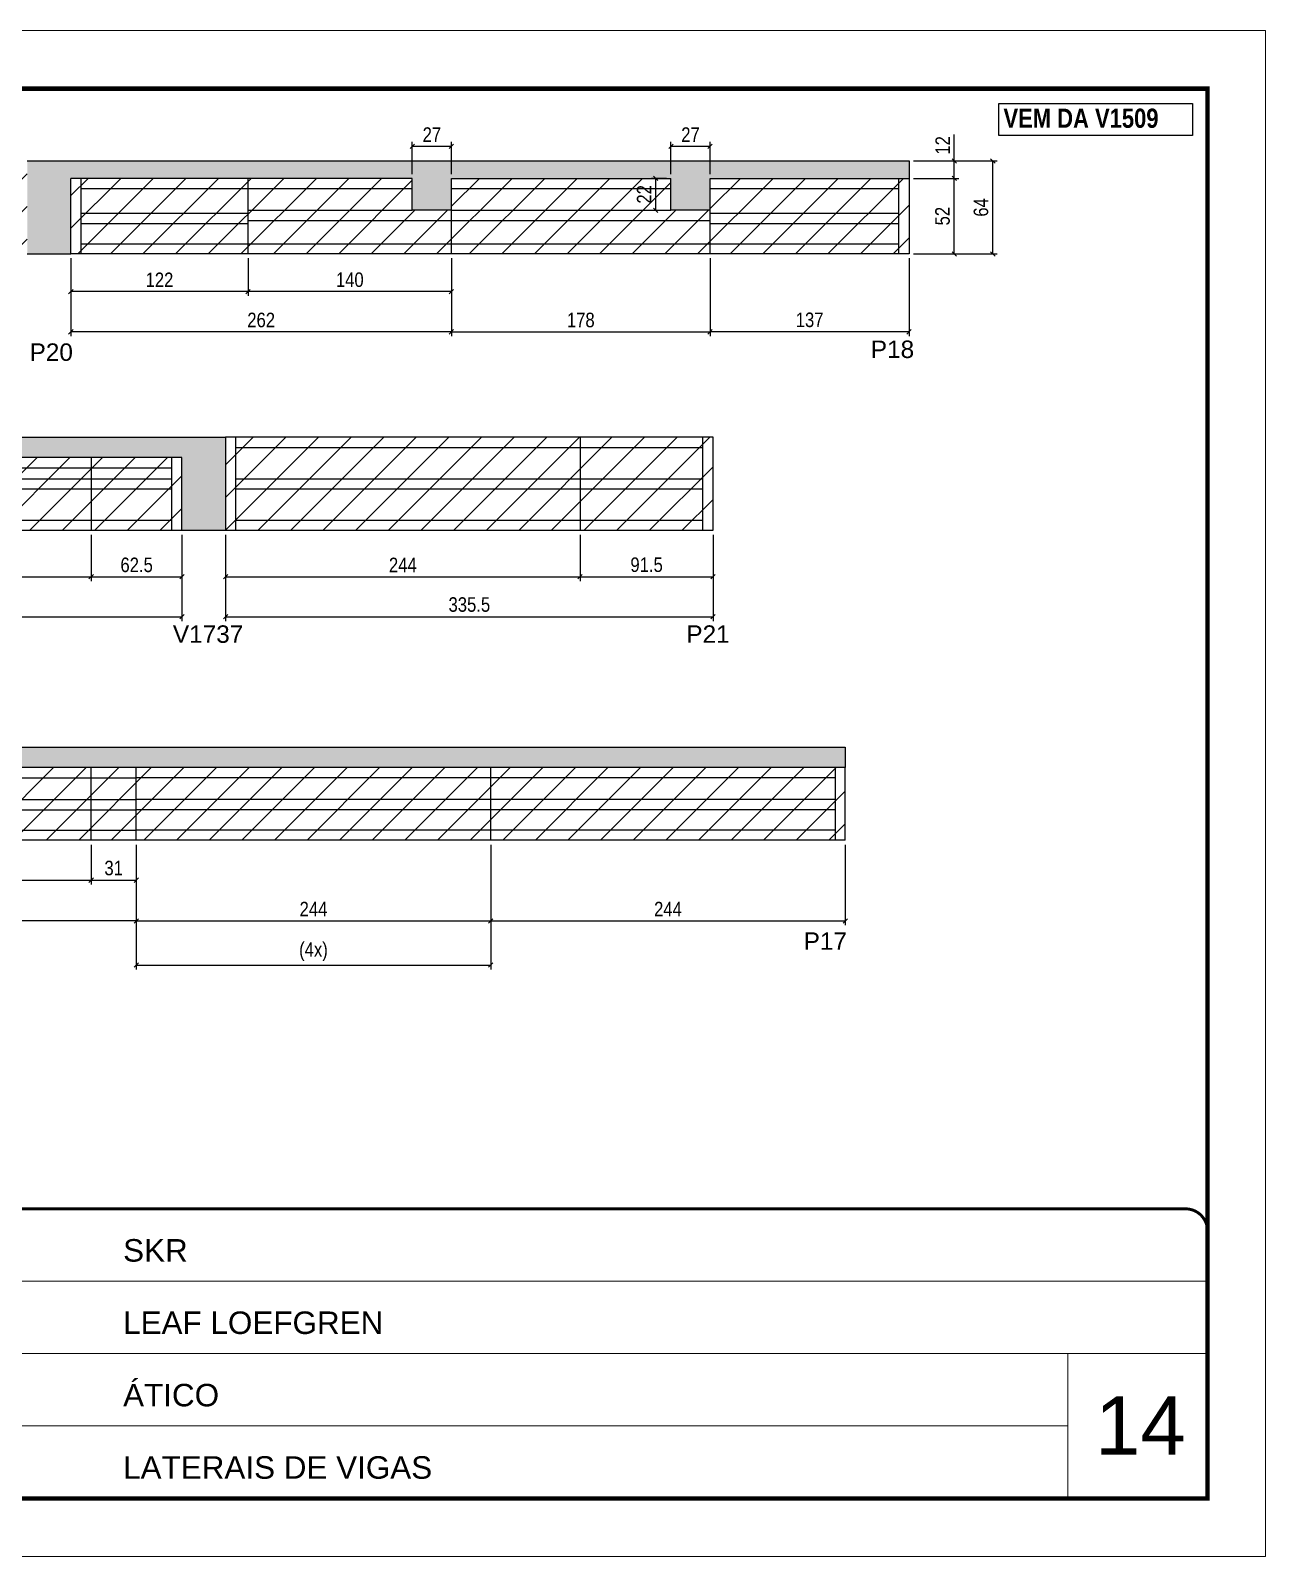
# Model space of a CAD drawing. Extents: x 3309 to 10008, y -2522 to 14608.
# Drawn here: x 5543 to 6393, y 10112 to 11162 of the extents above; entities that cross this region are included whole.
import ezdxf

# ---------------------------------------------------------------- set-up
doc = ezdxf.new("R2010")
doc.units = 0
doc.linetypes.add('CONTINUO', pattern=[0])
doc.linetypes.add('DASHED', pattern=[0.75, 0.5, -0.25])
for name, color, linetype in [('5', 5, 'Continuous'), ('COTA', 241, 'Continuous'), ('NOMENCLATURA', 7, 'Continuous'), ('Painéis', 200, 'Continuous'), ('SARR_2.2x7', 40, 'Continuous')]:
    doc.layers.add(name, color=color, linetype=linetype)
for name, color, linetype, lineweight in [('CARIMBO', 255, 'Continuous', 9), ('Folhas', 255, 'Continuous', 9), ('Hachura', 251, 'Continuous', 9), ('SARRAFO DE PRESSAO', 251, 'DASHED', 9)]:
    doc.layers.add(name, color=color, linetype=linetype, lineweight=lineweight)
doc.styles.add('ARIAL', font='arial.ttf')
doc.styles.add('COTA TECNICA', font='techl___.ttf', dxfattribs={"height": 10})
doc.styles.get("Standard").update_dxf_attribs({"font": 'arial.ttf'})
doc.styles.add('TECNICA', font='techb___.ttf', dxfattribs={"height": 10})
doc.dimstyles.new('PAINEL', dxfattribs={"dimtxt": 10, "dimasz": 3, "dimexe": 3, "dimexo": 3, "dimgap": 3, "dimtad": 1, "dimdec": 1, "dimzin": 12, "dimdsep": 46, "dimtxsty": 'COTA TECNICA', "dimblk1": 'OBLIQUE', "dimblk2": 'OBLIQUE', "dimsah": 1, "dimcen": 0.9, "dimclrd": 4, "dimclre": 4, "dimclrt": 240, "dimadec": 1, "dimazin": 3, "dimtfac": 1, "dimtdec": 1, "dimtmove": 0, "dimatfit": 3, "dimfxl": 1, "dimtolj": 1, "dimtzin": 12, "dimarcsym": 0})

# ---------------------------------------------------------------- blocks, each defined once
blk = doc.blocks.new('9999999999')
at = {"color": 30, "linetype": 'CONTINUO'}
for p, q in [((98564.6, 34379.6), (99584, 34379.6)), ((98564.6, 34329.8), (99488, 34329.8)), ((99584, 34329.8), (99488, 34329.8)), ((99488, 34329.8), (99488, 34230.2)), ((98564.6, 34280), (99488, 34280))]:
    blk.add_line(p, q, dxfattribs=at)
at = {"color": 30, "linetype": 'CONTINUO', "const_width": 2}
blk.add_lwpolyline([(99584, 34230.2), (99584, 34414.4, 0.414214), (99569, 34429.4), (98229, 34429.4, 0.414214), (98214, 34414.4), (98214, 34245.2, 0.414214), (98229, 34230.2), (99584, 34230.2)], format="xyb", dxfattribs=at)
at = {"layer": 'Folhas'}
blk.add_lwpolyline([(98139, 34190.2), (99624, 34190.2), (99624, 35240.2), (98139, 35240.2)], close=True, dxfattribs=at)
at = {"layer": 'Folhas', "color": 30, "const_width": 3}
blk.add_lwpolyline([(98214, 34230.2), (99584, 34230.2), (99584, 35200.2), (98214, 35200.2)], close=True, dxfattribs=at)
at = {"color": 7, "linetype": 'Continuous', "ltscale": 5, "style": 'ARIAL'}
for s, height, p in [('SKR', 15.48, (98837.7, 34393.1)), ('LEAF LOEFGREN', 15.483, (98837.7, 34343.3)), ('ÁTICO', 15.48, (98837.7, 34293.5)), ('LATERAIS DE VIGAS', 15.483, (98837.7, 34243.7))]:
    blk.add_text(s, height=height, dxfattribs=at).set_placement(p)
blk = doc.blocks.new('_Oblique')
at = {"color": 0, "linetype": 'ByBlock', "lineweight": -2}
blk.add_line((-0.5, -0.5), (0.5, 0.5), dxfattribs=at)
blk = doc.blocks.new('*D2773')
at = {"layer": 'COTA', "color": 4, "linetype": 'ByBlock', "lineweight": -2, "transparency": 16777216}
for p, q in [((5692.6, 11005.4), (5692.6, 10979.5)), ((5832.6, 11005.4), (5832.6, 10979.5)), ((5832.6, 10982.5), (5692.6, 10982.5))]:
    blk.add_line(p, q, dxfattribs=at)
at = {"layer": 'Defpoints', "color": 0, "linetype": 'ByBlock', "transparency": 16777216}
for p in [(5692.6, 11008.4), (5832.6, 11008.4), (5692.6, 10982.5)]:
    blk.add_point(p, dxfattribs=at)
at = {"layer": 'COTA', "color": 4, "linetype": 'ByBlock', "lineweight": -2, "transparency": 16777216, "xscale": 3, "yscale": 3, "zscale": 3, "rotation": 180}
blk.add_blockref('_Oblique', (5692.6, 10982.5), dxfattribs=at)
at = {"layer": 'COTA', "color": 4, "linetype": 'ByBlock', "lineweight": -2, "transparency": 16777216, "xscale": 3, "yscale": 3, "zscale": 3}
blk.add_blockref('_Oblique', (5832.6, 10982.5), dxfattribs=at)
at = {"layer": 'COTA', "color": 240, "linetype": 'ByBlock', "transparency": 16777216, "insert": (5762.6, 10990.6), "char_height": 10, "attachment_point": 5, "style": 'COTA TECNICA'}
blk.add_mtext('\\A1;140', dxfattribs=at)
blk = doc.blocks.new('*D2774')
at = {"layer": 'COTA', "color": 4, "linetype": 'ByBlock', "lineweight": -2, "transparency": 16777216}
for p, q in [((5570.6, 11005.4), (5570.6, 10979.5)), ((5692.6, 11005.4), (5692.6, 10979.5)), ((5692.6, 10982.5), (5570.6, 10982.5))]:
    blk.add_line(p, q, dxfattribs=at)
at = {"layer": 'Defpoints', "color": 0, "linetype": 'ByBlock', "transparency": 16777216}
for p in [(5570.6, 11008.4), (5692.6, 11008.4), (5570.6, 10982.5)]:
    blk.add_point(p, dxfattribs=at)
at = {"layer": 'COTA', "color": 4, "linetype": 'ByBlock', "lineweight": -2, "transparency": 16777216, "xscale": 3, "yscale": 3, "zscale": 3, "rotation": 180}
blk.add_blockref('_Oblique', (5570.6, 10982.5), dxfattribs=at)
at = {"layer": 'COTA', "color": 4, "linetype": 'ByBlock', "lineweight": -2, "transparency": 16777216, "xscale": 3, "yscale": 3, "zscale": 3}
blk.add_blockref('_Oblique', (5692.6, 10982.5), dxfattribs=at)
at = {"layer": 'COTA', "color": 240, "linetype": 'ByBlock', "transparency": 16777216, "insert": (5631.6, 10990.6), "char_height": 10, "attachment_point": 5, "style": 'COTA TECNICA'}
blk.add_mtext('\\A1;122', dxfattribs=at)
blk = doc.blocks.new('*D2794')
at = {"layer": 'COTA', "color": 4, "linetype": 'ByBlock', "lineweight": -2, "transparency": 16777216}
for p, q in [((5570.6, 11005.4), (5570.6, 10951.8)), ((5832.6, 11005.4), (5832.6, 10951.8)), ((5832.6, 10954.8), (5570.6, 10954.8))]:
    blk.add_line(p, q, dxfattribs=at)
at = {"layer": 'Defpoints', "color": 0, "linetype": 'ByBlock', "transparency": 16777216}
for p in [(5570.6, 11008.4), (5832.6, 11008.4), (5570.6, 10954.8)]:
    blk.add_point(p, dxfattribs=at)
at = {"layer": 'COTA', "color": 4, "linetype": 'ByBlock', "lineweight": -2, "transparency": 16777216, "xscale": 3, "yscale": 3, "zscale": 3, "rotation": 180}
blk.add_blockref('_Oblique', (5570.6, 10954.8), dxfattribs=at)
at = {"layer": 'COTA', "color": 4, "linetype": 'ByBlock', "lineweight": -2, "transparency": 16777216, "xscale": 3, "yscale": 3, "zscale": 3}
blk.add_blockref('_Oblique', (5832.6, 10954.8), dxfattribs=at)
at = {"layer": 'COTA', "color": 240, "linetype": 'ByBlock', "transparency": 16777216, "insert": (5701.6, 10962.9), "char_height": 10, "attachment_point": 5, "style": 'COTA TECNICA'}
blk.add_mtext('\\A1;262', dxfattribs=at)
blk = doc.blocks.new('*D2795')
at = {"layer": 'COTA', "color": 4, "lineweight": -2, "transparency": 16777216}
for p, q in [((5832.6, 11005.4), (5832.6, 10951.8)), ((6010.6, 11005.4), (6010.6, 10951.8)), ((5832.6, 10954.8), (6010.6, 10954.8))]:
    blk.add_line(p, q, dxfattribs=at)
at = {"layer": 'Defpoints', "color": 0, "transparency": 16777216}
for p in [(5832.6, 11008.4), (6010.6, 11008.4), (6010.6, 10954.8)]:
    blk.add_point(p, dxfattribs=at)
at = {"layer": 'COTA', "color": 4, "lineweight": -2, "transparency": 16777216, "xscale": 3, "yscale": 3, "zscale": 3, "rotation": 180}
blk.add_blockref('_Oblique', (5832.6, 10954.8), dxfattribs=at)
at = {"layer": 'COTA', "color": 4, "lineweight": -2, "transparency": 16777216, "xscale": 3, "yscale": 3, "zscale": 3}
blk.add_blockref('_Oblique', (6010.6, 10954.8), dxfattribs=at)
at = {"layer": 'COTA', "color": 240, "transparency": 16777216, "insert": (5921.6, 10962.9), "char_height": 10, "attachment_point": 5, "style": 'COTA TECNICA'}
blk.add_mtext('\\A1;178', dxfattribs=at)
blk = doc.blocks.new('*D2796')
at = {"layer": 'COTA', "color": 4, "lineweight": -2, "transparency": 16777216}
for p, q in [((5805.6, 11063.4), (5805.6, 11085.5)), ((5805.6, 11082.5), (5832.6, 11082.5)), ((5832.6, 11063.4), (5832.6, 11085.5))]:
    blk.add_line(p, q, dxfattribs=at)
at = {"layer": 'Defpoints', "color": 0, "transparency": 16777216}
for p in [(5832.6, 11082.5), (5805.6, 11060.4), (5832.6, 11060.4)]:
    blk.add_point(p, dxfattribs=at)
at = {"layer": 'COTA', "color": 4, "lineweight": -2, "transparency": 16777216, "xscale": 3, "yscale": 3, "zscale": 3, "rotation": 180}
blk.add_blockref('_Oblique', (5805.6, 11082.5), dxfattribs=at)
at = {"layer": 'COTA', "color": 4, "lineweight": -2, "transparency": 16777216, "xscale": 3, "yscale": 3, "zscale": 3}
blk.add_blockref('_Oblique', (5832.6, 11082.5), dxfattribs=at)
at = {"layer": 'COTA', "color": 240, "transparency": 16777216, "insert": (5819.1, 11090.5), "char_height": 10, "attachment_point": 5, "style": 'COTA TECNICA'}
blk.add_mtext('\\A1;27', dxfattribs=at)
blk = doc.blocks.new('*D2797')
at = {"layer": 'COTA', "color": 4, "lineweight": -2, "transparency": 16777216}
for p, q in [((5983.6, 11063.4), (5983.6, 11085.5)), ((5983.6, 11082.5), (6010.6, 11082.5)), ((6010.6, 11063.4), (6010.6, 11085.5))]:
    blk.add_line(p, q, dxfattribs=at)
at = {"layer": 'Defpoints', "color": 0, "transparency": 16777216}
for p in [(6010.6, 11082.5), (5983.6, 11060.4), (6010.6, 11060.4)]:
    blk.add_point(p, dxfattribs=at)
at = {"layer": 'COTA', "color": 4, "lineweight": -2, "transparency": 16777216, "xscale": 3, "yscale": 3, "zscale": 3, "rotation": 180}
blk.add_blockref('_Oblique', (5983.6, 11082.5), dxfattribs=at)
at = {"layer": 'COTA', "color": 4, "lineweight": -2, "transparency": 16777216, "xscale": 3, "yscale": 3, "zscale": 3}
blk.add_blockref('_Oblique', (6010.6, 11082.5), dxfattribs=at)
at = {"layer": 'COTA', "color": 240, "transparency": 16777216, "insert": (5997.1, 11090.5), "char_height": 10, "attachment_point": 5, "style": 'COTA TECNICA'}
blk.add_mtext('\\A1;27', dxfattribs=at)
blk = doc.blocks.new('*D2775')
at = {"layer": 'COTA', "color": 4, "lineweight": -2, "transparency": 16777216}
for p, q in [((6150.6, 11060.4), (6181.7, 11060.4)), ((6178.7, 11008.4), (6178.7, 11060.4)), ((6150.6, 11008.4), (6181.7, 11008.4))]:
    blk.add_line(p, q, dxfattribs=at)
at = {"layer": 'Defpoints', "color": 0, "transparency": 16777216}
for p in [(6147.6, 11060.4), (6178.7, 11060.4), (6147.6, 11008.4)]:
    blk.add_point(p, dxfattribs=at)
at = {"layer": 'COTA', "color": 4, "lineweight": -2, "transparency": 16777216, "xscale": 3, "yscale": 3, "zscale": 3}
for p, rotation in [((6178.7, 11060.4), 90), ((6178.7, 11008.4), 270)]:
    blk.add_blockref('_Oblique', p, dxfattribs=dict(at, rotation=rotation))
at = {"layer": 'COTA', "color": 240, "transparency": 16777216, "insert": (6170.6, 11034.4), "char_height": 10, "attachment_point": 5, "rotation": 90, "style": 'COTA TECNICA'}
blk.add_mtext('\\A1;52', dxfattribs=at)
blk = doc.blocks.new('*D2776')
at = {"layer": 'COTA', "color": 4, "lineweight": -2, "transparency": 16777216}
for p, q in [((6178.7, 11072.4), (6178.7, 11090.7)), ((6150.6, 11072.4), (6181.7, 11072.4)), ((6178.7, 11060.4), (6178.7, 11072.4)), ((6150.6, 11060.4), (6181.7, 11060.4))]:
    blk.add_line(p, q, dxfattribs=at)
at = {"layer": 'Defpoints', "color": 0, "transparency": 16777216}
for p in [(6147.6, 11072.4), (6178.7, 11072.4), (6147.6, 11060.4)]:
    blk.add_point(p, dxfattribs=at)
at = {"layer": 'COTA', "color": 4, "lineweight": -2, "transparency": 16777216, "xscale": 3, "yscale": 3, "zscale": 3}
for p, rotation in [((6178.7, 11072.4), 90), ((6178.7, 11060.4), 270)]:
    blk.add_blockref('_Oblique', p, dxfattribs=dict(at, rotation=rotation))
at = {"layer": 'COTA', "color": 240, "transparency": 16777216, "insert": (6170.7, 11083.1), "char_height": 10, "attachment_point": 5, "rotation": 90, "style": 'COTA TECNICA'}
blk.add_mtext('\\A1;12', dxfattribs=at)
blk = doc.blocks.new('*D2777')
at = {"layer": 'COTA', "color": 4, "lineweight": -2, "transparency": 16777216}
for p, q in [((6150.6, 11072.4), (6208.2, 11072.4)), ((6205.2, 11008.4), (6205.2, 11072.4)), ((6150.6, 11008.4), (6208.2, 11008.4))]:
    blk.add_line(p, q, dxfattribs=at)
at = {"layer": 'Defpoints', "color": 0, "transparency": 16777216}
for p in [(6147.6, 11072.4), (6205.2, 11072.4), (6147.6, 11008.4)]:
    blk.add_point(p, dxfattribs=at)
at = {"layer": 'COTA', "color": 4, "lineweight": -2, "transparency": 16777216, "xscale": 3, "yscale": 3, "zscale": 3}
for p, rotation in [((6205.2, 11072.4), 90), ((6205.2, 11008.4), 270)]:
    blk.add_blockref('_Oblique', p, dxfattribs=dict(at, rotation=rotation))
at = {"layer": 'COTA', "color": 240, "transparency": 16777216, "insert": (6197.1, 11040.4), "char_height": 10, "attachment_point": 5, "rotation": 90, "style": 'COTA TECNICA'}
blk.add_mtext('\\A1;64', dxfattribs=at)
blk = doc.blocks.new('*D2778')
at = {"layer": 'COTA', "color": 4, "lineweight": -2, "transparency": 16777216}
for p, q in [((6010.6, 11005.4), (6010.6, 10951.8)), ((6147.6, 11005.4), (6147.6, 10951.8)), ((6147.6, 10954.8), (6010.6, 10954.8))]:
    blk.add_line(p, q, dxfattribs=at)
at = {"layer": 'Defpoints', "color": 0, "transparency": 16777216}
for p in [(6010.6, 11008.4), (6147.6, 11008.4), (6010.6, 10954.8)]:
    blk.add_point(p, dxfattribs=at)
at = {"layer": 'COTA', "color": 4, "lineweight": -2, "transparency": 16777216, "xscale": 3, "yscale": 3, "zscale": 3, "rotation": 180}
blk.add_blockref('_Oblique', (6010.6, 10954.8), dxfattribs=at)
at = {"layer": 'COTA', "color": 4, "lineweight": -2, "transparency": 16777216, "xscale": 3, "yscale": 3, "zscale": 3}
blk.add_blockref('_Oblique', (6147.6, 10954.8), dxfattribs=at)
at = {"layer": 'COTA', "color": 240, "transparency": 16777216, "insert": (6079.1, 10963), "char_height": 10, "attachment_point": 5, "style": 'COTA TECNICA'}
blk.add_mtext('\\A1;137', dxfattribs=at)
blk = doc.blocks.new('*D2779')
at = {"layer": 'COTA', "color": 4, "lineweight": -2, "transparency": 16777216}
for p, q in [((5980.6, 11060.4), (5970.2, 11060.4)), ((5973.2, 11038.4), (5973.2, 11060.4)), ((5980.6, 11038.4), (5970.2, 11038.4))]:
    blk.add_line(p, q, dxfattribs=at)
at = {"layer": 'Defpoints', "color": 0, "transparency": 16777216}
for p in [(5973.2, 11060.4), (5983.6, 11060.4), (5983.6, 11038.4)]:
    blk.add_point(p, dxfattribs=at)
at = {"layer": 'COTA', "color": 4, "lineweight": -2, "transparency": 16777216, "xscale": 3, "yscale": 3, "zscale": 3}
for p, rotation in [((5973.2, 11060.4), 90), ((5973.2, 11038.4), 270)]:
    blk.add_blockref('_Oblique', p, dxfattribs=dict(at, rotation=rotation))
at = {"layer": 'COTA', "color": 240, "transparency": 16777216, "insert": (5965.2, 11049.4), "char_height": 10, "attachment_point": 5, "rotation": 90, "style": 'COTA TECNICA'}
blk.add_mtext('\\A1;22', dxfattribs=at)
blk = doc.blocks.new('*D2780')
at = {"layer": 'COTA', "color": 4, "lineweight": -2, "transparency": 16777216}
for p, q in [((5340.6, 10815.2), (5340.6, 10755.8)), ((5647.1, 10815.2), (5647.1, 10755.8)), ((5340.6, 10758.8), (5647.1, 10758.8))]:
    blk.add_line(p, q, dxfattribs=at)
at = {"layer": 'Defpoints', "color": 0, "transparency": 16777216}
for p in [(5340.6, 10818.2), (5647.1, 10818.2), (5647.1, 10758.8)]:
    blk.add_point(p, dxfattribs=at)
at = {"layer": 'COTA', "color": 4, "lineweight": -2, "transparency": 16777216, "xscale": 3, "yscale": 3, "zscale": 3, "rotation": 180}
blk.add_blockref('_Oblique', (5340.6, 10758.8), dxfattribs=at)
at = {"layer": 'COTA', "color": 4, "lineweight": -2, "transparency": 16777216, "xscale": 3, "yscale": 3, "zscale": 3}
blk.add_blockref('_Oblique', (5647.1, 10758.8), dxfattribs=at)
at = {"layer": 'COTA', "color": 240, "transparency": 16777216, "insert": (5493.9, 10767.1), "char_height": 10, "attachment_point": 5, "style": 'COTA TECNICA'}
blk.add_mtext('\\A1;306.5', dxfattribs=at)
blk = doc.blocks.new('*D2781')
at = {"layer": 'COTA', "color": 4, "lineweight": -2, "transparency": 16777216}
for p, q in [((5340.6, 10815.2), (5340.6, 10783.3)), ((5584.6, 10815.2), (5584.6, 10783.3)), ((5340.6, 10786.3), (5584.6, 10786.3))]:
    blk.add_line(p, q, dxfattribs=at)
at = {"layer": 'Defpoints', "color": 0, "transparency": 16777216}
for p in [(5340.6, 10818.2), (5584.6, 10818.2), (5584.6, 10786.3)]:
    blk.add_point(p, dxfattribs=at)
at = {"layer": 'COTA', "color": 4, "lineweight": -2, "transparency": 16777216, "xscale": 3, "yscale": 3, "zscale": 3, "rotation": 180}
blk.add_blockref('_Oblique', (5340.6, 10786.3), dxfattribs=at)
at = {"layer": 'COTA', "color": 4, "lineweight": -2, "transparency": 16777216, "xscale": 3, "yscale": 3, "zscale": 3}
blk.add_blockref('_Oblique', (5584.6, 10786.3), dxfattribs=at)
at = {"layer": 'COTA', "color": 240, "transparency": 16777216, "insert": (5462.6, 10794.4), "char_height": 10, "attachment_point": 5, "style": 'COTA TECNICA'}
blk.add_mtext('\\A1;244', dxfattribs=at)
blk = doc.blocks.new('*D2782')
at = {"layer": 'COTA', "color": 4, "lineweight": -2, "transparency": 16777216}
for p, q in [((5584.6, 10815.2), (5584.6, 10783.3)), ((5647.1, 10815.2), (5647.1, 10783.3)), ((5584.6, 10786.3), (5647.1, 10786.3))]:
    blk.add_line(p, q, dxfattribs=at)
at = {"layer": 'Defpoints', "color": 0, "transparency": 16777216}
for p in [(5584.6, 10818.2), (5647.1, 10818.2), (5647.1, 10786.3)]:
    blk.add_point(p, dxfattribs=at)
at = {"layer": 'COTA', "color": 4, "lineweight": -2, "transparency": 16777216, "xscale": 3, "yscale": 3, "zscale": 3, "rotation": 180}
blk.add_blockref('_Oblique', (5584.6, 10786.3), dxfattribs=at)
at = {"layer": 'COTA', "color": 4, "lineweight": -2, "transparency": 16777216, "xscale": 3, "yscale": 3, "zscale": 3}
blk.add_blockref('_Oblique', (5647.1, 10786.3), dxfattribs=at)
at = {"layer": 'COTA', "color": 240, "transparency": 16777216, "insert": (5615.9, 10794.4), "char_height": 10, "attachment_point": 5, "style": 'COTA TECNICA'}
blk.add_mtext('\\A1;62.5', dxfattribs=at)
blk = doc.blocks.new('*D2784')
at = {"layer": 'COTA', "color": 4, "lineweight": -2, "transparency": 16777216}
for p, q in [((5677.1, 10815.2), (5677.1, 10755.8)), ((6012.6, 10815.2), (6012.6, 10755.8)), ((5677.1, 10758.8), (6012.6, 10758.8))]:
    blk.add_line(p, q, dxfattribs=at)
at = {"layer": 'Defpoints', "color": 0, "transparency": 16777216}
for p in [(5677.1, 10818.2), (6012.6, 10818.2), (6012.6, 10758.8)]:
    blk.add_point(p, dxfattribs=at)
at = {"layer": 'COTA', "color": 4, "lineweight": -2, "transparency": 16777216, "xscale": 3, "yscale": 3, "zscale": 3, "rotation": 180}
blk.add_blockref('_Oblique', (5677.1, 10758.8), dxfattribs=at)
at = {"layer": 'COTA', "color": 4, "lineweight": -2, "transparency": 16777216, "xscale": 3, "yscale": 3, "zscale": 3}
blk.add_blockref('_Oblique', (6012.6, 10758.8), dxfattribs=at)
at = {"layer": 'COTA', "color": 240, "transparency": 16777216, "insert": (5844.9, 10767.1), "char_height": 10, "attachment_point": 5, "style": 'COTA TECNICA'}
blk.add_mtext('\\A1;335.5', dxfattribs=at)
blk = doc.blocks.new('*D2785')
at = {"layer": 'COTA', "color": 4, "lineweight": -2, "transparency": 16777216}
for p, q in [((5677.1, 10815.2), (5677.1, 10783.3)), ((5921.1, 10815.2), (5921.1, 10783.3)), ((5677.1, 10786.3), (5921.1, 10786.3))]:
    blk.add_line(p, q, dxfattribs=at)
at = {"layer": 'Defpoints', "color": 0, "transparency": 16777216}
for p in [(5677.1, 10818.2), (5921.1, 10818.2), (5921.1, 10786.3)]:
    blk.add_point(p, dxfattribs=at)
at = {"layer": 'COTA', "color": 4, "lineweight": -2, "transparency": 16777216, "xscale": 3, "yscale": 3, "zscale": 3, "rotation": 180}
blk.add_blockref('_Oblique', (5677.1, 10786.3), dxfattribs=at)
at = {"layer": 'COTA', "color": 4, "lineweight": -2, "transparency": 16777216, "xscale": 3, "yscale": 3, "zscale": 3}
blk.add_blockref('_Oblique', (5921.1, 10786.3), dxfattribs=at)
at = {"layer": 'COTA', "color": 240, "transparency": 16777216, "insert": (5799.1, 10794.4), "char_height": 10, "attachment_point": 5, "style": 'COTA TECNICA'}
blk.add_mtext('\\A1;244', dxfattribs=at)
blk = doc.blocks.new('*D2786')
at = {"layer": 'COTA', "color": 4, "lineweight": -2, "transparency": 16777216}
for p, q in [((5921.1, 10815.2), (5921.1, 10783.3)), ((6012.6, 10815.2), (6012.6, 10783.3)), ((5921.1, 10786.3), (6012.6, 10786.3))]:
    blk.add_line(p, q, dxfattribs=at)
at = {"layer": 'Defpoints', "color": 0, "transparency": 16777216}
for p in [(5921.1, 10818.2), (6012.6, 10818.2), (6012.6, 10786.3)]:
    blk.add_point(p, dxfattribs=at)
at = {"layer": 'COTA', "color": 4, "lineweight": -2, "transparency": 16777216, "xscale": 3, "yscale": 3, "zscale": 3, "rotation": 180}
blk.add_blockref('_Oblique', (5921.1, 10786.3), dxfattribs=at)
at = {"layer": 'COTA', "color": 4, "lineweight": -2, "transparency": 16777216, "xscale": 3, "yscale": 3, "zscale": 3}
blk.add_blockref('_Oblique', (6012.6, 10786.3), dxfattribs=at)
at = {"layer": 'COTA', "color": 240, "transparency": 16777216, "insert": (5966.9, 10794.5), "char_height": 10, "attachment_point": 5, "style": 'COTA TECNICA'}
blk.add_mtext('\\A1;91.5', dxfattribs=at)
blk = doc.blocks.new('*D2765')
at = {"layer": 'COTA', "color": 4, "linetype": 'ByBlock', "lineweight": -2, "transparency": 16777216}
for p, q in [((5340.6, 10601.9), (5340.6, 10546.5)), ((5615.6, 10601.9), (5615.6, 10546.5)), ((5615.6, 10549.5), (5340.6, 10549.5))]:
    blk.add_line(p, q, dxfattribs=at)
at = {"layer": 'Defpoints', "color": 0, "linetype": 'ByBlock', "transparency": 16777216}
for p in [(5340.6, 10604.9), (5615.6, 10604.9), (5340.6, 10549.5)]:
    blk.add_point(p, dxfattribs=at)
at = {"layer": 'COTA', "color": 4, "linetype": 'ByBlock', "lineweight": -2, "transparency": 16777216, "xscale": 3, "yscale": 3, "zscale": 3, "rotation": 180}
blk.add_blockref('_Oblique', (5340.6, 10549.5), dxfattribs=at)
at = {"layer": 'COTA', "color": 4, "linetype": 'ByBlock', "lineweight": -2, "transparency": 16777216, "xscale": 3, "yscale": 3, "zscale": 3}
blk.add_blockref('_Oblique', (5615.6, 10549.5), dxfattribs=at)
at = {"layer": 'COTA', "color": 240, "linetype": 'ByBlock', "transparency": 16777216, "insert": (5478.1, 10557.6), "char_height": 10, "attachment_point": 5, "style": 'COTA TECNICA'}
blk.add_mtext('\\A1;275', dxfattribs=at)
blk = doc.blocks.new('*D2766')
at = {"layer": 'COTA', "color": 4, "lineweight": -2, "transparency": 16777216}
for p, q in [((5615.6, 10601.9), (5615.6, 10546.5)), ((5859.6, 10601.9), (5859.6, 10546.5)), ((5615.6, 10549.5), (5859.6, 10549.5))]:
    blk.add_line(p, q, dxfattribs=at)
at = {"layer": 'Defpoints', "color": 0, "transparency": 16777216}
for p in [(5615.6, 10604.9, 0), (5859.6, 10604.9, 0), (5859.6, 10549.5)]:
    blk.add_point(p, dxfattribs=at)
at = {"layer": 'COTA', "color": 4, "lineweight": -2, "transparency": 16777216, "xscale": 3, "yscale": 3, "zscale": 3, "rotation": 180}
blk.add_blockref('_Oblique', (5615.6, 10549.5), dxfattribs=at)
at = {"layer": 'COTA', "color": 4, "lineweight": -2, "transparency": 16777216, "xscale": 3, "yscale": 3, "zscale": 3}
blk.add_blockref('_Oblique', (5859.6, 10549.5), dxfattribs=at)
at = {"layer": 'COTA', "color": 240, "transparency": 16777216, "insert": (5737.6, 10557.6), "char_height": 10, "attachment_point": 5, "style": 'COTA TECNICA'}
blk.add_mtext('\\A1;244', dxfattribs=at)
blk = doc.blocks.new('*D2767')
at = {"layer": 'COTA', "color": 4, "lineweight": -2, "transparency": 16777216}
for p, q in [((5859.6, 10601.9), (5859.6, 10546.5)), ((6103.6, 10601.9), (6103.6, 10546.5)), ((5859.6, 10549.5), (6103.6, 10549.5))]:
    blk.add_line(p, q, dxfattribs=at)
at = {"layer": 'Defpoints', "color": 0, "transparency": 16777216}
for p in [(5859.6, 10604.9, 0), (6103.6, 10604.9, 0), (6103.6, 10549.5)]:
    blk.add_point(p, dxfattribs=at)
at = {"layer": 'COTA', "color": 4, "lineweight": -2, "transparency": 16777216, "xscale": 3, "yscale": 3, "zscale": 3, "rotation": 180}
blk.add_blockref('_Oblique', (5859.6, 10549.5), dxfattribs=at)
at = {"layer": 'COTA', "color": 4, "lineweight": -2, "transparency": 16777216, "xscale": 3, "yscale": 3, "zscale": 3}
blk.add_blockref('_Oblique', (6103.6, 10549.5), dxfattribs=at)
at = {"layer": 'COTA', "color": 240, "transparency": 16777216, "insert": (5981.6, 10557.6), "char_height": 10, "attachment_point": 5, "style": 'COTA TECNICA'}
blk.add_mtext('\\A1;244', dxfattribs=at)
blk = doc.blocks.new('*D2798')
at = {"layer": 'COTA', "color": 4, "lineweight": -2, "transparency": 16777216}
for p, q in [((5615.6, 10601.9), (5615.6, 10516.1)), ((5859.6, 10601.9), (5859.6, 10516.1)), ((5615.6, 10519.1), (5859.6, 10519.1))]:
    blk.add_line(p, q, dxfattribs=at)
at = {"layer": 'Defpoints', "color": 0, "transparency": 16777216}
for p in [(5615.6, 10604.9), (5859.6, 10604.9), (5859.6, 10519.1)]:
    blk.add_point(p, dxfattribs=at)
at = {"layer": 'COTA', "color": 4, "lineweight": -2, "transparency": 16777216, "xscale": 3, "yscale": 3, "zscale": 3, "rotation": 180}
blk.add_blockref('_Oblique', (5615.6, 10519.1), dxfattribs=at)
at = {"layer": 'COTA', "color": 4, "lineweight": -2, "transparency": 16777216, "xscale": 3, "yscale": 3, "zscale": 3}
blk.add_blockref('_Oblique', (5859.6, 10519.1), dxfattribs=at)
at = {"layer": 'COTA', "color": 240, "transparency": 16777216, "insert": (5737.6, 10528.3), "char_height": 10, "attachment_point": 5, "style": 'COTA TECNICA'}
blk.add_mtext('\\A1;(4x)', dxfattribs=at)
blk = doc.blocks.new('*D2799')
at = {"layer": 'COTA', "color": 4, "lineweight": -2, "transparency": 16777216}
for p, q in [((5340.6, 10601.9), (5340.6, 10574.5)), ((5584.6, 10601.9), (5584.6, 10574.5)), ((5340.6, 10577.5), (5584.6, 10577.5))]:
    blk.add_line(p, q, dxfattribs=at)
at = {"layer": 'Defpoints', "color": 0, "transparency": 16777216}
for p in [(5340.6, 10604.9, 0), (5584.6, 10604.9, 0), (5584.6, 10577.5)]:
    blk.add_point(p, dxfattribs=at)
at = {"layer": 'COTA', "color": 4, "lineweight": -2, "transparency": 16777216, "xscale": 3, "yscale": 3, "zscale": 3, "rotation": 180}
blk.add_blockref('_Oblique', (5340.6, 10577.5), dxfattribs=at)
at = {"layer": 'COTA', "color": 4, "lineweight": -2, "transparency": 16777216, "xscale": 3, "yscale": 3, "zscale": 3}
blk.add_blockref('_Oblique', (5584.6, 10577.5), dxfattribs=at)
at = {"layer": 'COTA', "color": 240, "transparency": 16777216, "insert": (5462.6, 10585.6), "char_height": 10, "attachment_point": 5, "style": 'COTA TECNICA'}
blk.add_mtext('\\A1;244', dxfattribs=at)
blk = doc.blocks.new('*D2800')
at = {"layer": 'COTA', "color": 4, "lineweight": -2, "transparency": 16777216}
for p, q in [((5584.6, 10601.9), (5584.6, 10574.5)), ((5615.6, 10601.9), (5615.6, 10574.5)), ((5584.6, 10577.5), (5615.6, 10577.5))]:
    blk.add_line(p, q, dxfattribs=at)
at = {"layer": 'Defpoints', "color": 0, "transparency": 16777216}
for p in [(5584.6, 10604.9, 0), (5615.6, 10604.9, 0), (5615.6, 10577.5)]:
    blk.add_point(p, dxfattribs=at)
at = {"layer": 'COTA', "color": 4, "lineweight": -2, "transparency": 16777216, "xscale": 3, "yscale": 3, "zscale": 3, "rotation": 180}
blk.add_blockref('_Oblique', (5584.6, 10577.5), dxfattribs=at)
at = {"layer": 'COTA', "color": 4, "lineweight": -2, "transparency": 16777216, "xscale": 3, "yscale": 3, "zscale": 3}
blk.add_blockref('_Oblique', (5615.6, 10577.5), dxfattribs=at)
at = {"layer": 'COTA', "color": 240, "transparency": 16777216, "insert": (5600.1, 10585.8), "char_height": 10, "attachment_point": 5, "style": 'COTA TECNICA'}
blk.add_mtext('\\A1;31', dxfattribs=at)

msp = doc.modelspace()

# ---------------------------------------------------------------- hatches: boundary and pattern name
at = {"layer": 'COTA'}
h = msp.add_hatch(dxfattribs=at)
h.set_pattern_fill('AR-CONC', color=256, scale=0.03)
h.set_pattern_definition([(50, (-1634.8156, 213.56), (5.46554, -0.4781726), [0.5715, -6.2865]), (355, (-1634.8156, 213.56), (-1.0573026, 5.7317054), [0.4572, -5.0292175]), (100.451445, (-1634.36, 213.52), (4.4082374, 5.2535326), [0.4857003, -5.3427073]), (46.1842, (-1634.8156, 215.084), (8.1323712, -1.26127), [0.85725, -9.42975]), (96.63556, (-1634.138, 214.979), (7.122124, 7.4227837), [0.7285507, -8.014068]), (351.18415, (-1634.816, 215.084), (7.122124, 7.422784), [0.685799, -7.543792]), (21, (-1634.0536, 214.703), (4.5484317, -3.067956), [0.5715, -6.2865]), (326, (-1634.0536, 214.703), (1.8540609, 5.525639), [0.4572, -5.0292]), (71.451445, (-1633.6746, 214.447), (6.4024926, 2.457683), [0.4857003, -5.3426981]), (37.5, (-1634.8156, 213.5598), (0.0926581, 2.53665117), [0, -4.96824, 0, -5.1054, 0, -5.04825]), (7.5, (-1634.8156, 213.5598), (2.0045899, 3.00541724), [0, -2.91084, 0, -4.85394, 0, -1.92405]), (327.5, (-1636.5149, 213.5598), (4.06771786, -0.17186232), [0, -1.905, 0, -5.9436, 0, -7.8867]), (317.5, (-1637.277, 213.5598), (4.4438754, 0.7627947), [0, -2.4765, 0, -3.94716, 0, -5.6007])])
h.paths.add_polyline_path([(5805.61, 11038.41), (5832.61, 11038.41), (5832.61, 11060.41), (5983.61, 11060.41), (5983.61, 11038.41), (6010.61, 11038.41), (6010.61, 11060.41), (6147.61, 11060.41), (6147.61, 11072.41), (5540.61, 11072.41), (5540.61, 11008.41), (5570.61, 11008.41), (5570.61, 11060.41), (5805.61, 11060.41)])
h = msp.add_hatch(dxfattribs=at)
h.set_pattern_fill('AR-CONC', color=256, scale=0.03)
h.paths.add_polyline_path([(5677.11, 10882.22), (5340.61, 10882.22), (5340.61, 10868.22), (5647.11, 10868.22), (5647.11, 10818.22), (5677.11, 10818.22)])
h = msp.add_hatch(dxfattribs=at)
h.set_pattern_fill('AR-CONC', color=256, scale=0.03)
h.set_pattern_definition([(50, (-1633.9945, -1124.7642), (5.46554, -0.4781726), [0.5715, -6.2865]), (355, (-1633.9945, -1124.764), (-1.0573026, 5.7317054), [0.4572, -5.0292175]), (100.451445, (-1633.539, -1124.804), (4.4082374, 5.2535326), [0.4857003, -5.3427073]), (46.1842, (-1633.9945, -1123.24), (8.1323712, -1.2612698), [0.85725, -9.42975]), (96.63556, (-1633.317, -1123.345), (7.122124, 7.4227837), [0.7285507, -8.014068]), (351.18415, (-1633.9945, -1123.24), (7.122124, 7.4227837), [0.685799, -7.543792]), (21, (-1633.2325, -1123.6212), (4.5484317, -3.067956), [0.5715, -6.2865]), (326, (-1633.2325, -1123.621), (1.8540609, 5.525639), [0.4572, -5.0292]), (71.451445, (-1632.8535, -1123.877), (6.4024926, 2.457683), [0.4857003, -5.3426981]), (37.5, (-1633.9945, -1124.7642), (0.0926581, 2.53665117), [0, -4.96824, 0, -5.1054, 0, -5.04825]), (7.5, (-1633.9945, -1124.7642), (2.0045899, 3.00541724), [0, -2.91084, 0, -4.85394, 0, -1.92405]), (327.5, (-1635.6938, -1124.7642), (4.06771786, -0.17186232), [0, -1.905, 0, -5.9436, 0, -7.8867]), (317.5, (-1636.4558, -1124.7642), (4.4438754, 0.7627947), [0, -2.4765, 0, -3.94716, 0, -5.6007])])
h.paths.add_polyline_path([(6103.61, 10654.95), (6103.61, 10668.95), (5340.61, 10668.95), (5340.61, 10654.95)])
at = {"layer": 'Hachura', "linetype": 'ByBlock'}
h = msp.add_hatch(dxfattribs=at)
h.set_pattern_fill('ANSI31', color=256, scale=5)
h.paths.add_polyline_path([(5418.61, 11008.41), (5418.61, 11072.41), (5340.61, 11072.41), (5340.61, 11008.41)])
h.paths.add_polyline_path([(5418.61, 11072.41), (5418.61, 11008.41), (5540.61, 11008.41), (5540.61, 11072.41)])
h.paths.add_polyline_path([(5692.61, 11008.41), (5692.61, 11060.41), (5570.61, 11060.41), (5570.61, 11008.41)])
h.paths.add_polyline_path([(5832.61, 11008.41), (5832.61, 11038.41), (5805.61, 11038.41), (5805.61, 11060.41), (5692.61, 11060.41), (5692.61, 11008.41)])
h.paths.add_polyline_path([(6010.61, 11008.41), (6010.61, 11038.41), (5983.61, 11038.41), (5983.61, 11060.41), (5832.61, 11060.41), (5832.61, 11008.41)])
h.paths.add_polyline_path([(6147.61, 11008.41), (6147.61, 11060.41), (6010.61, 11060.41), (6010.61, 11008.41)])
h.paths.add_polyline_path([(5921.11, 10818.22), (6012.61, 10818.22), (6012.61, 10882.22), (5921.11, 10882.22)])
h.paths.add_polyline_path([(5677.11, 10882.22), (5677.11, 10818.22), (5921.11, 10818.22), (5921.11, 10882.22)])
h.paths.add_polyline_path([(5647.11, 10818.22), (5647.11, 10868.22), (5584.61, 10868.22), (5584.61, 10818.22)])
h.paths.add_polyline_path([(5584.61, 10818.22), (5584.61, 10868.22), (5340.61, 10868.22), (5340.61, 10818.22)])
h.paths.add_polyline_path([(5584.61, 10604.95), (5584.61, 10654.95), (5340.61, 10654.95), (5340.61, 10604.95)])
h.paths.add_polyline_path([(5584.61, 10604.95), (5615.61, 10604.95), (5615.61, 10654.95), (5584.61, 10654.95)])
h.paths.add_polyline_path([(5615.61, 10654.95), (5615.61, 10604.95), (5859.61, 10604.95), (5859.61, 10654.95)])
h.paths.add_polyline_path([(5859.61, 10654.95), (5859.61, 10604.95), (6103.61, 10604.95), (6103.61, 10654.95)])

# ---------------------------------------------------------------- linework, layer by layer
at = {"layer": 'COTA'}
for p, q in [((5540.61, 11072.41, 0), (6147.61, 11072.41, 0)), ((6147.61, 11072.41, 0), (6147.61, 11060.41, 0)), ((5540.61, 11008.41, 0), (5570.61, 11008.41, 0)), ((5340.61, 10882.22, 0), (5677.11, 10882.22, 0)), ((5647.11, 10818.22, 0), (5677.11, 10818.22, 0)), ((5340.61, 10668.95, 0), (6103.61, 10668.95, 0)), ((6103.61, 10668.95, 0), (6103.61, 10654.95, 0))]:
    msp.add_line(p, q, dxfattribs=at)
at = {"layer": 'NOMENCLATURA'}
msp.add_lwpolyline([(6209.34, 11111.92), (6342.62, 11111.92), (6342.62, 11089.94), (6209.34, 11089.94)], close=True, dxfattribs=at)
at = {"layer": 'Painéis', "linetype": 'ByBlock'}
for p, q in [((5805.61, 11060.41, 0), (5570.61, 11060.41, 0)), ((5570.61, 11008.41, 0), (5570.61, 11060.41, 0)), ((5692.61, 11008.41, 0), (5692.61, 11060.41, 0)), ((5805.61, 11038.41, 0), (5805.61, 11060.41, 0)), ((5832.61, 11008.41, 0), (5832.61, 11060.41, 0)), ((5832.61, 11060.41, 0), (5983.61, 11060.41, 0)), ((5983.61, 11038.41, 0), (5983.61, 11060.41, 0)), ((6010.61, 11008.41, 0), (6010.61, 11060.41, 0)), ((6010.61, 11060.41, 0), (6147.61, 11060.41, 0)), ((6147.61, 11060.41, 0), (6147.61, 11008.41, 0)), ((5832.61, 11038.41, 0), (5805.61, 11038.41, 0)), ((6010.61, 11038.41, 0), (5983.61, 11038.41, 0)), ((6147.61, 11008.41, 0), (5570.61, 11008.41, 0)), ((6012.61, 10882.22, 0), (5677.11, 10882.22, 0)), ((5677.11, 10882.22, 0), (5677.11, 10818.22, 0)), ((5921.11, 10882.22, 0), (5921.11, 10818.22, 0)), ((6012.61, 10818.22, 0), (6012.61, 10882.22, 0)), ((5647.11, 10868.22, 0), (5340.61, 10868.22, 0)), ((5584.61, 10868.22, 0), (5584.61, 10818.22, 0)), ((5647.11, 10818.22, 0), (5647.11, 10868.22, 0)), ((5340.61, 10818.22, 0), (5647.11, 10818.22, 0)), ((5677.11, 10818.22, 0), (6012.61, 10818.22, 0)), ((6103.61, 10654.95, 0), (5340.61, 10654.95, 0)), ((5584.61, 10604.95, 0), (5584.61, 10654.95, 0)), ((5615.61, 10604.95, 0), (5615.61, 10654.95, 0)), ((5859.61, 10604.95, 0), (5859.61, 10654.95, 0)), ((6103.61, 10604.95, 0), (6103.61, 10654.95, 0)), ((6103.61, 10604.95, 0), (5340.61, 10604.95, 0))]:
    msp.add_line(p, q, dxfattribs=at)
at = {"layer": 'SARR_2.2x7', "linetype": 'Continuous'}
for p, q in [((5577.61, 11008.41, 0), (5577.61, 11060.41, 0)), ((6140.61, 11008.41, 0), (6140.61, 11060.41, 0)), ((5577.61, 11053.41, 0), (5692.61, 11053.41, 0)), ((5692.61, 11053.41, 0), (5805.61, 11053.41, 0)), ((5832.61, 11053.41, 0), (5983.61, 11053.41, 0)), ((6010.61, 11053.41, 0), (6140.61, 11053.41, 0)), ((5577.61, 11036.43, 0), (5692.61, 11036.43, 0)), ((5692.61, 11038.41, 0), (5805.61, 11038.41, 0)), ((5832.61, 11038.41, 0), (5983.61, 11038.41, 0)), ((6010.61, 11036.43, 0), (6140.61, 11036.43, 0)), ((5577.61, 11029.43, 0), (5692.61, 11029.43, 0)), ((5692.61, 11031.41, 0), (5832.61, 11031.41, 0)), ((5832.61, 11031.41, 0), (6010.61, 11031.41, 0)), ((6010.61, 11029.43, 0), (6140.61, 11029.43, 0)), ((5577.61, 11015.41, 0), (5692.61, 11015.41, 0)), ((5692.61, 11015.41, 0), (5832.61, 11015.41, 0)), ((5832.61, 11015.41, 0), (6010.61, 11015.41, 0)), ((6010.61, 11015.41, 0), (6140.61, 11015.41, 0)), ((5684.11, 10818.22, 0), (5684.11, 10882.22, 0)), ((6005.61, 10818.22, 0), (6005.61, 10882.22, 0)), ((5640.11, 10818.22, 0), (5640.11, 10868.22, 0)), ((5684.11, 10875.22, 0), (5921.11, 10875.22, 0)), ((5921.11, 10875.22, 0), (6005.61, 10875.22, 0)), ((5347.61, 10861.22, 0), (5584.61, 10861.22, 0)), ((5584.61, 10861.22, 0), (5640.11, 10861.22, 0)), ((5347.61, 10853.76, 0), (5584.61, 10853.76, 0)), ((5347.61, 10846.76, 0), (5584.61, 10846.76, 0)), ((5584.61, 10853.76, 0), (5640.11, 10853.76, 0)), ((5584.61, 10846.76, 0), (5640.11, 10846.76, 0)), ((5684.11, 10853.76, 0), (5921.11, 10853.76, 0)), ((5684.11, 10846.76, 0), (5921.11, 10846.76, 0)), ((5921.11, 10853.76, 0), (6005.61, 10853.76, 0)), ((5921.11, 10846.76, 0), (6005.61, 10846.76, 0)), ((5347.61, 10825.22, 0), (5584.61, 10825.22, 0)), ((5584.61, 10825.22, 0), (5640.11, 10825.22, 0)), ((5684.11, 10825.22, 0), (5921.11, 10825.22, 0)), ((5921.11, 10825.22, 0), (6005.61, 10825.22, 0)), ((5347.61, 10647.95, 0), (5615.61, 10647.95, 0)), ((5859.61, 10647.95, 0), (5615.61, 10647.95, 0)), ((6096.61, 10647.95, 0), (5859.61, 10647.95, 0)), ((6096.61, 10654.95, 0), (6096.61, 10604.95, 0)), ((5347.61, 10632.97, 0), (5615.61, 10632.97, 0)), ((5859.61, 10632.97, 0), (5615.61, 10632.97, 0)), ((6096.61, 10632.97, 0), (5859.61, 10632.97, 0)), ((5347.61, 10625.97, 0), (5615.61, 10625.97, 0)), ((5859.61, 10625.97, 0), (5615.61, 10625.97, 0)), ((6096.61, 10625.97, 0), (5859.61, 10625.97, 0)), ((5347.61, 10611.95, 0), (5615.61, 10611.95, 0)), ((5859.61, 10611.95, 0), (5615.61, 10611.95, 0)), ((6096.61, 10611.95, 0), (5859.61, 10611.95, 0))]:
    msp.add_line(p, q, dxfattribs=at)

# ---------------------------------------------------------------- block references
at = {"layer": 'SARRAFO DE PRESSAO', "color": 6, "linetype": 'ByBlock'}
msp.add_blockref('9999999999', (-93231.11, -24078.07), dxfattribs=at)

# ---------------------------------------------------------------- texts
at = {"layer": '5', "linetype": 'Continuous'}
for s, rotation, p in [('P20', 0.00004, (5542.21, 10934.84, 0)), ('P18', 0.00004, (6121.23, 10936.78, 0)), ('V1737', 359.99996, (5640.84, 10740.82, 0)), ('P21', 359.99996, (5994.23, 10740.82, 0)), ('P17', 359.99996, (6074.98, 10529.58, 0))]:
    msp.add_text(s, height=12, rotation=rotation, dxfattribs=at).set_placement(p)
at = {"layer": 'CARIMBO', "style": 'ARIAL'}
msp.add_text('14', height=40, dxfattribs=at).set_placement((6275.73, 10182.28))
at = {"layer": 'NOMENCLATURA', "style": 'TECNICA'}
msp.add_text('VEM DA V1509', height=13.2, dxfattribs=at).set_placement((6212.54, 11095.18))

# ---------------------------------------------------------------- dimensions: what is measured, and where the dimension line sits
at = {"layer": 'COTA'}
for base, p1, p2, picture, middle in [((5832.61, 11082.48, 0), (5805.61, 11060.41, 0), (5832.61, 11060.41, 0), '*D2796', (5819.11, 11090.55, 0)), ((6010.61, 11082.48, 0), (5983.61, 11060.41, 0), (6010.61, 11060.41, 0), '*D2797', (5997.11, 11090.55, 0)), ((6010.61, 10954.79, 0), (5832.61, 11008.41, 0), (6010.61, 11008.41, 0), '*D2795', (5921.61, 10962.88, 0)), ((6010.61, 10954.79, 0), (6147.61, 11008.41, 0), (6010.61, 11008.41, 0), '*D2778', (6079.11, 10963.01, 0)), ((5584.61, 10786.31, 0), (5340.61, 10818.22, 0), (5584.61, 10818.22, 0), '*D2781', (5462.61, 10794.39, 0)), ((5921.11, 10786.31, 0), (5677.11, 10818.22, 0), (5921.11, 10818.22, 0), '*D2785', (5799.11, 10794.39, 0)), ((5584.61, 10577.55, 0), (5340.61, 10604.95, 0), (5584.61, 10604.95, 0), '*D2799', (5462.61, 10585.62, 0)), ((5859.61, 10549.52), (5615.61, 10604.95, 0), (5859.61, 10604.95, 0), '*D2766', (5737.61, 10557.6)), ((6103.61, 10549.52), (5859.61, 10604.95, 0), (6103.61, 10604.95, 0), '*D2767', (5981.61, 10557.6))]:
    dim = msp.add_linear_dim(base=base, p1=p1, p2=p2, dimstyle='PAINEL', dxfattribs=at)
    dim.commit()
    dim.dimension.update_dxf_attribs({"geometry": picture, "text_midpoint": middle})
for base, p1, p2, angle, picture, middle in [((6178.72, 11072.41, 0), (6147.61, 11060.41, 0), (6147.61, 11072.41, 0), 90, '*D2776', (6170.66, 11083.07, 0)), ((6205.24, 11072.41, 0), (6147.61, 11008.41, 0), (6147.61, 11072.41, 0), 90, '*D2777', (6197.14, 11040.41, 0)), ((5973.16, 11060.41, 0), (5983.61, 11038.41, 0), (5983.61, 11060.41, 0), 90, '*D2779', (5965.16, 11049.41, 0)), ((6178.72, 11060.41, 0), (6147.61, 11008.41, 0), (6147.61, 11060.41, 0), 90, '*D2775', (6170.61, 11034.41, 0)), ((5647.11, 10758.84, 0), (5340.61, 10818.22, 0), (5647.11, 10818.22, 0), 180, '*D2780', (5493.86, 10767.06, 0)), ((6012.61, 10758.84, 0), (5677.11, 10818.22, 0), (6012.61, 10818.22, 0), 180, '*D2784', (5844.86, 10767.06, 0))]:
    dim = msp.add_linear_dim(base=base, p1=p1, p2=p2, angle=angle, dimstyle='PAINEL', dxfattribs=at)
    dim.commit()
    dim.dimension.update_dxf_attribs({"geometry": picture, "text_midpoint": middle})
at = {"layer": 'COTA', "linetype": 'ByBlock'}
for base, p1, p2, picture, middle in [((5570.61, 10982.5, 0), (5692.61, 11008.41, 0), (5570.61, 11008.41, 0), '*D2774', (5631.61, 10990.56, 0)), ((5340.61, 10549.52, 0), (5615.61, 10604.95, 0), (5340.61, 10604.95, 0), '*D2765', (5478.11, 10557.63, 0))]:
    dim = msp.add_linear_dim(base=base, p1=p1, p2=p2, angle=180, dimstyle='PAINEL', override={"dimtmove": 1}, dxfattribs=at)
    dim.commit()
    dim.dimension.update_dxf_attribs({"geometry": picture, "text_midpoint": middle})
for base, p2, picture, middle in [((5570.61, 10954.79, 0), (5570.61, 11008.41, 0), '*D2794', (5701.61, 10962.89, 0)), ((5692.61, 10982.5, 0), (5692.61, 11008.41, 0), '*D2773', (5762.61, 10990.6, 0))]:
    dim = msp.add_linear_dim(base=base, p1=(5832.61, 11008.41, 0), p2=p2, angle=180, dimstyle='PAINEL', dxfattribs=at)
    dim.commit()
    dim.dimension.update_dxf_attribs({"geometry": picture, "text_midpoint": middle})
at = {"layer": 'COTA'}
for base, p1, p2, picture, middle in [((5647.11, 10786.31, 0), (5584.61, 10818.22, 0), (5647.11, 10818.22, 0), '*D2782', (5615.86, 10794.42, 0)), ((6012.61, 10786.31, 0), (5921.11, 10818.22, 0), (6012.61, 10818.22, 0), '*D2786', (5966.86, 10794.45, 0)), ((5615.61, 10577.55, 0), (5584.61, 10604.95, 0), (5615.61, 10604.95, 0), '*D2800', (5600.11, 10585.77, 0))]:
    dim = msp.add_linear_dim(base=base, p1=p1, p2=p2, dimstyle='PAINEL', override={"dimtmove": 1}, dxfattribs=at)
    dim.commit()
    dim.dimension.update_dxf_attribs({"geometry": picture, "text_midpoint": middle})
dim = msp.add_linear_dim(base=(5859.61, 10519.1, 0), p1=(5615.61, 10604.95, 0), p2=(5859.61, 10604.95, 0), text='(4x)', dimstyle='PAINEL', dxfattribs=at)
dim.commit()
dim.dimension.update_dxf_attribs({"geometry": '*D2798', "text_midpoint": (5737.61, 10528.32, 0)})

doc.saveas('drawing.dxf')
